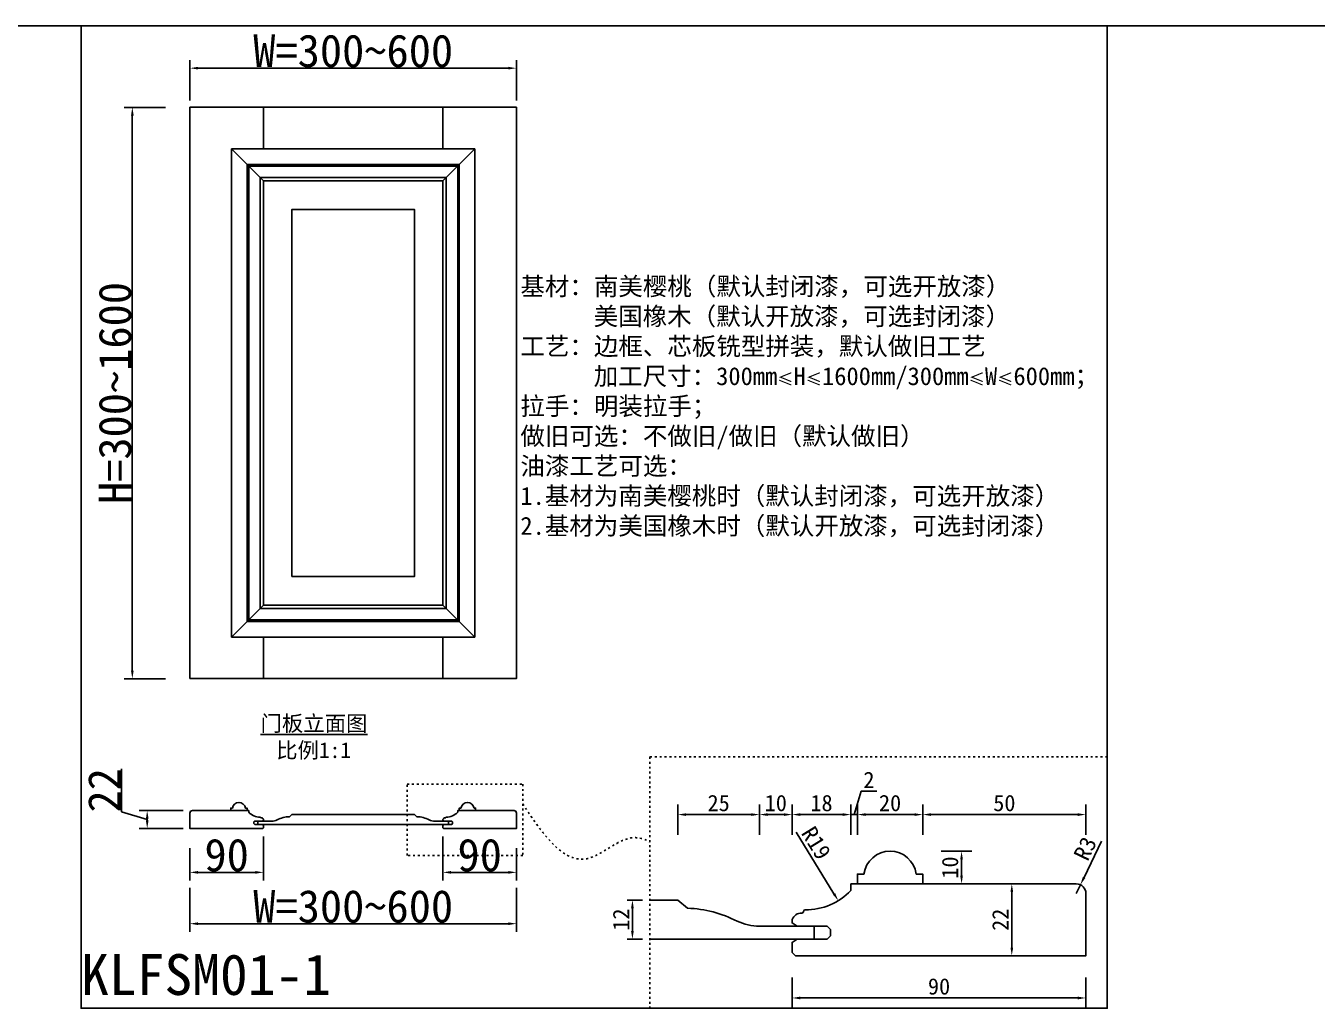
# Model space of a CAD drawing. Header units: millimetres. Extents: x 85186 to 129000, y -77269 to -36327.
# Drawn here: x 88384 to 89966, y -54968 to -53764 of the extents above; entities that cross this region are included whole.
import ezdxf

# ---------------------------------------------------------------- set-up
doc = ezdxf.new("R2010")
doc.units = ezdxf.units.MM
doc.linetypes.add('100', pattern=[30, 12, -18])
doc.layers.add('粗实线', color=7, linetype='Continuous')
doc.styles.add('KLF-1_宋体', font='SimSun.ttf')
doc.styles.get("Standard").update_dxf_attribs({"font": 'SimSun.ttf'})
doc.styles.add('ZB_宋体', font='SimSun.ttf')
doc.dimstyles.new('ZB16-1.0+4倍大样', dxfattribs={"dimscale": 10, "dimtxt": 2, "dimasz": 1, "dimexe": 1.25, "dimexo": 0.625, "dimgap": 0.4, "dimtad": 1, "dimdec": 1, "dimlfac": 0.25, "dimtxsty": 'Standard', "dimcen": 2.5, "dimclrd": 144, "dimclre": 144, "dimclrt": 4, "dimadec": 0, "dimazin": 0, "dimtfac": 1, "dimtdec": 1, "dimtmove": 1, "dimatfit": 3, "dimfxlon": 1, "dimarcsym": 0})
doc.dimstyles.new('客来福标注小', dxfattribs={"dimscale": 20, "dimtxt": 2, "dimasz": 0.5, "dimexe": 0.5, "dimexo": 0, "dimgap": 0.05, "dimtad": 1, "dimdec": 0, "dimzin": 0, "dimdsep": 46, "dimtxsty": 'Standard', "dimcen": 0, "dimclrd": 256, "dimclre": 256, "dimclrt": 256, "dimadec": 0, "dimazin": 0, "dimtfac": 1, "dimtdec": 0, "dimtofl": 0, "dimtmove": 1, "dimatfit": 3, "dimfxl": 2.2, "dimfxlon": 1, "dimtolj": 1, "dimtzin": 0, "dimarcsym": 0})

# ---------------------------------------------------------------- blocks, each defined once
blk = doc.blocks.new('*D2469')
at = {"lineweight": -2, "transparency": 16777216}
for p, q in [((88554.9, -53864.4), (88504.2, -53864.4)), ((88514.2, -54554.4), (88514.2, -53874.4)), ((88554.9, -54564.4), (88504.2, -54564.4))]:
    blk.add_line(p, q, dxfattribs=at)
at = {"transparency": 16777216}
for points in [[(88512.6, -53874.4), (88515.9, -53874.4), (88514.2, -53864.4)], [(88512.6, -54554.4), (88515.9, -54554.4), (88514.2, -54564.4)]]:
    blk.add_solid(points, dxfattribs=at)
at = {"layer": 'Defpoints', "color": 0, "transparency": 16777216}
for p in [(88514.2, -53864.4), (88554.9, -53864.4), (88554.9, -54564.4)]:
    blk.add_point(p, dxfattribs=at)
at = {"transparency": 16777216, "insert": (88493.2, -54214.4), "char_height": 40, "attachment_point": 5, "rotation": 90, "style": 'KLF-1_宋体'}
blk.add_mtext('\\A1;H=300~1600', dxfattribs=at)
blk = doc.blocks.new('*D2470')
at = {"lineweight": -2, "transparency": 16777216}
for p, q in [((88584.8, -54820.6), (88584.8, -54874.6)), ((88984.8, -54820.6), (88984.8, -54874.6)), ((88594.8, -54864.6), (88974.8, -54864.6))]:
    blk.add_line(p, q, dxfattribs=at)
at = {"transparency": 16777216}
for points in [[(88594.8, -54862.9), (88594.8, -54866.3), (88584.8, -54864.6)], [(88974.8, -54862.9), (88974.8, -54866.3), (88984.8, -54864.6)]]:
    blk.add_solid(points, dxfattribs=at)
at = {"layer": 'Defpoints', "color": 0, "transparency": 16777216}
for p in [(88584.8, -54796.6), (88984.8, -54796.6), (88984.8, -54864.6)]:
    blk.add_point(p, dxfattribs=at)
at = {"transparency": 16777216, "insert": (88784.8, -54843.6), "char_height": 40, "attachment_point": 5, "style": 'KLF-1_宋体'}
blk.add_mtext('\\A1;W=300~600', dxfattribs=at)
blk = doc.blocks.new('*D2471')
at = {"lineweight": -2, "transparency": 16777216}
for p, q in [((88894.8, -54757.7), (88894.8, -54811.7)), ((88984.8, -54772), (88984.8, -54811.7)), ((88974.8, -54801.7), (88904.8, -54801.7))]:
    blk.add_line(p, q, dxfattribs=at)
at = {"transparency": 16777216}
for points in [[(88904.8, -54800), (88904.8, -54803.4), (88894.8, -54801.7)], [(88974.8, -54800), (88974.8, -54803.4), (88984.8, -54801.7)]]:
    blk.add_solid(points, dxfattribs=at)
at = {"layer": 'Defpoints', "color": 0, "transparency": 16777216}
for p in [(88894.8, -54744), (88984.8, -54772), (88894.8, -54801.7)]:
    blk.add_point(p, dxfattribs=at)
at = {"transparency": 16777216, "insert": (88939.8, -54780.7), "char_height": 40, "attachment_point": 5, "style": 'KLF-1_宋体'}
blk.add_mtext('\\A1;90', dxfattribs=at)
blk = doc.blocks.new('*D2472')
at = {"lineweight": -2, "transparency": 16777216}
for p, q in [((88674.8, -54757.7), (88674.8, -54811.7)), ((88584.8, -54772), (88584.8, -54811.7)), ((88664.8, -54801.7), (88594.8, -54801.7))]:
    blk.add_line(p, q, dxfattribs=at)
at = {"transparency": 16777216}
for points in [[(88594.8, -54800), (88594.8, -54803.4), (88584.8, -54801.7)], [(88664.8, -54800), (88664.8, -54803.4), (88674.8, -54801.7)]]:
    blk.add_solid(points, dxfattribs=at)
at = {"layer": 'Defpoints', "color": 0, "transparency": 16777216}
for p in [(88674.8, -54745.5), (88584.8, -54772), (88584.8, -54801.7)]:
    blk.add_point(p, dxfattribs=at)
at = {"transparency": 16777216, "insert": (88629.8, -54780.7), "char_height": 40, "attachment_point": 5, "style": 'KLF-1_宋体'}
blk.add_mtext('\\A1;90', dxfattribs=at)
blk = doc.blocks.new('*D2473')
at = {"color": 144, "lineweight": -2, "transparency": 16777216}
for p, q in [((89482.5, -54755.9), (89482.5, -54718.4)), ((89682.5, -54755.9), (89682.5, -54718.4)), ((89672.5, -54730.9), (89492.5, -54730.9))]:
    blk.add_line(p, q, dxfattribs=at)
at = {"color": 144, "transparency": 16777216}
for points in [[(89492.5, -54729.3), (89492.5, -54732.6), (89482.5, -54730.9)], [(89672.5, -54729.3), (89672.5, -54732.6), (89682.5, -54730.9)]]:
    blk.add_solid(points, dxfattribs=at)
at = {"layer": 'Defpoints', "color": 0, "transparency": 16777216}
for p in [(89482.5, -54730.9), (89482.5, -54815.8), (89682.5, -54827.8)]:
    blk.add_point(p, dxfattribs=at)
at = {"color": 4, "transparency": 16777216, "insert": (89582.5, -54716.9), "char_height": 20, "attachment_point": 5}
blk.add_mtext('50', dxfattribs=at)
blk = doc.blocks.new('*D2474')
at = {"color": 144, "lineweight": -2, "transparency": 16777216}
for p, q in [((89402.5, -54755.9), (89402.5, -54718.4)), ((89482.5, -54755.9), (89482.5, -54718.4)), ((89472.5, -54730.9), (89412.5, -54730.9))]:
    blk.add_line(p, q, dxfattribs=at)
at = {"color": 144, "transparency": 16777216}
for points in [[(89412.5, -54729.3), (89412.5, -54732.6), (89402.5, -54730.9)], [(89472.5, -54729.3), (89472.5, -54732.6), (89482.5, -54730.9)]]:
    blk.add_solid(points, dxfattribs=at)
at = {"layer": 'Defpoints', "color": 0, "transparency": 16777216}
for p in [(89402.5, -54730.9), (89402.5, -54809.8), (89482.5, -54815.8)]:
    blk.add_point(p, dxfattribs=at)
at = {"color": 4, "transparency": 16777216, "insert": (89442.5, -54716.9), "char_height": 20, "attachment_point": 5}
blk.add_mtext('20', dxfattribs=at)
blk = doc.blocks.new('*D2475')
at = {"color": 144, "lineweight": -2, "transparency": 16777216}
for p, q in [((89398.5, -54730.9), (89407.1, -54702.4)), ((89407.1, -54702.4), (89426.1, -54702.4)), ((89394.5, -54755.9), (89394.5, -54718.4)), ((89402.5, -54755.9), (89402.5, -54718.4)), ((89384.5, -54730.9), (89374.5, -54730.9)), ((89402.5, -54730.9), (89394.5, -54730.9)), ((89402.5, -54730.9), (89394.5, -54730.9)), ((89412.5, -54730.9), (89422.5, -54730.9))]:
    blk.add_line(p, q, dxfattribs=at)
at = {"color": 144, "transparency": 16777216}
for points in [[(89384.5, -54729.3), (89384.5, -54732.6), (89394.5, -54730.9)], [(89412.5, -54729.3), (89412.5, -54732.6), (89402.5, -54730.9)]]:
    blk.add_solid(points, dxfattribs=at)
at = {"layer": 'Defpoints', "color": 0, "transparency": 16777216}
for p in [(89394.5, -54730.9), (89402.5, -54809.8), (89394.5, -54815.8)]:
    blk.add_point(p, dxfattribs=at)
at = {"color": 4, "transparency": 16777216, "insert": (89416.6, -54688.4), "char_height": 20, "attachment_point": 5}
blk.add_mtext('2', dxfattribs=at)
blk = doc.blocks.new('*D2476')
at = {"color": 144, "lineweight": -2, "transparency": 16777216}
for p, q in [((89322.5, -54755.9), (89322.5, -54718.4)), ((89394.5, -54755.9), (89394.5, -54718.4)), ((89384.5, -54730.9), (89332.5, -54730.9))]:
    blk.add_line(p, q, dxfattribs=at)
at = {"color": 144, "transparency": 16777216}
for points in [[(89332.5, -54729.3), (89332.5, -54732.6), (89322.5, -54730.9)], [(89384.5, -54729.3), (89384.5, -54732.6), (89394.5, -54730.9)]]:
    blk.add_solid(points, dxfattribs=at)
at = {"layer": 'Defpoints', "color": 0, "transparency": 16777216}
for p in [(89322.5, -54730.9), (89394.5, -54815.8), (89322.5, -54861.7)]:
    blk.add_point(p, dxfattribs=at)
at = {"color": 4, "transparency": 16777216, "insert": (89358.5, -54716.9), "char_height": 20, "attachment_point": 5}
blk.add_mtext('18', dxfattribs=at)
blk = doc.blocks.new('*D2477')
at = {"color": 144, "lineweight": -2, "transparency": 16777216}
for p, q in [((89282.5, -54755.9), (89282.5, -54718.4)), ((89322.5, -54755.9), (89322.5, -54718.4)), ((89312.5, -54730.9), (89292.5, -54730.9))]:
    blk.add_line(p, q, dxfattribs=at)
at = {"color": 144, "transparency": 16777216}
for points in [[(89292.5, -54729.3), (89292.5, -54732.6), (89282.5, -54730.9)], [(89312.5, -54729.3), (89312.5, -54732.6), (89322.5, -54730.9)]]:
    blk.add_solid(points, dxfattribs=at)
at = {"layer": 'Defpoints', "color": 0, "transparency": 16777216}
for p in [(89282.5, -54730.9), (89322.5, -54861.7), (89282.5, -54867.6)]:
    blk.add_point(p, dxfattribs=at)
at = {"color": 4, "transparency": 16777216, "insert": (89302.5, -54716.9), "char_height": 20, "attachment_point": 5}
blk.add_mtext('10', dxfattribs=at)
blk = doc.blocks.new('*D2478')
at = {"color": 144, "lineweight": -2, "transparency": 16777216}
for p, q in [((89182.5, -54755.9), (89182.5, -54718.4)), ((89282.5, -54755.9), (89282.5, -54718.4)), ((89272.5, -54730.9), (89192.5, -54730.9))]:
    blk.add_line(p, q, dxfattribs=at)
at = {"color": 144, "transparency": 16777216}
for points in [[(89192.5, -54729.3), (89192.5, -54732.6), (89182.5, -54730.9)], [(89272.5, -54729.3), (89272.5, -54732.6), (89282.5, -54730.9)]]:
    blk.add_solid(points, dxfattribs=at)
at = {"layer": 'Defpoints', "color": 0, "transparency": 16777216}
for p in [(89182.5, -54730.9), (89182.5, -54835.6), (89282.5, -54867.6)]:
    blk.add_point(p, dxfattribs=at)
at = {"color": 4, "transparency": 16777216, "insert": (89232.5, -54716.9), "char_height": 20, "attachment_point": 5}
blk.add_mtext('25', dxfattribs=at)
blk = doc.blocks.new('*D2479')
at = {"color": 144, "lineweight": -2, "transparency": 16777216}
for p, q in [((89322.5, -54930.6), (89322.5, -54968.1)), ((89682.5, -54930.6), (89682.5, -54968.1)), ((89332.5, -54955.6), (89672.5, -54955.6))]:
    blk.add_line(p, q, dxfattribs=at)
at = {"color": 144, "transparency": 16777216}
for points in [[(89332.5, -54954), (89332.5, -54957.3), (89322.5, -54955.6)], [(89672.5, -54954), (89672.5, -54957.3), (89682.5, -54955.6)]]:
    blk.add_solid(points, dxfattribs=at)
at = {"layer": 'Defpoints', "color": 0, "transparency": 16777216}
for p in [(89322.5, -54893.7), (89682.5, -54903.8), (89682.5, -54955.6)]:
    blk.add_point(p, dxfattribs=at)
at = {"color": 4, "transparency": 16777216, "insert": (89502.5, -54941.6), "char_height": 20, "attachment_point": 5}
blk.add_mtext('90', dxfattribs=at)
blk = doc.blocks.new('*D2480')
at = {"color": 144, "lineweight": -2, "transparency": 16777216}
for p, q in [((89505.1, -54775.8), (89542.6, -54775.8)), ((89530.1, -54805.8), (89530.1, -54785.8)), ((89505.1, -54815.8), (89542.6, -54815.8))]:
    blk.add_line(p, q, dxfattribs=at)
at = {"color": 144, "transparency": 16777216}
for points in [[(89528.4, -54785.8), (89531.7, -54785.8), (89530.1, -54775.8)], [(89528.4, -54805.8), (89531.7, -54805.8), (89530.1, -54815.8)]]:
    blk.add_solid(points, dxfattribs=at)
at = {"layer": 'Defpoints', "color": 0, "transparency": 16777216}
for p in [(89442.5, -54775.8), (89530.1, -54775.8), (89438.5, -54815.8)]:
    blk.add_point(p, dxfattribs=at)
at = {"color": 4, "transparency": 16777216, "insert": (89516.1, -54795.8), "char_height": 20, "attachment_point": 5, "rotation": 90}
blk.add_mtext('10', dxfattribs=at)
blk = doc.blocks.new('*D2481')
at = {"lineweight": -2, "transparency": 16777216}
for p, q in [((88500.9, -54727.6), (88500.9, -54674.9)), ((88532.4, -54737), (88500.9, -54727.6)), ((88576.4, -54726), (88522.4, -54726)), ((88532.4, -54738), (88532.4, -54736)), ((88576.4, -54748), (88522.4, -54748))]:
    blk.add_line(p, q, dxfattribs=at)
at = {"transparency": 16777216}
for points in [[(88530.8, -54736), (88534.1, -54736), (88532.4, -54726)], [(88530.8, -54738), (88534.1, -54738), (88532.4, -54748)]]:
    blk.add_solid(points, dxfattribs=at)
at = {"layer": 'Defpoints', "color": 0, "transparency": 16777216}
for p in [(88532.4, -54726), (88615.2, -54726), (88615.2, -54748)]:
    blk.add_point(p, dxfattribs=at)
at = {"transparency": 16777216, "insert": (88479.9, -54701.2), "char_height": 40, "attachment_point": 5, "rotation": 90, "style": 'KLF-1_宋体'}
blk.add_mtext('\\A1;22', dxfattribs=at)
blk = doc.blocks.new('*D2482')
at = {"color": 144, "lineweight": -2, "transparency": 16777216}
for p, q in [((89568.1, -54815.8), (89604.1, -54815.8)), ((89591.6, -54893.8), (89591.6, -54825.8)), ((89568.1, -54903.8), (89604.1, -54903.8))]:
    blk.add_line(p, q, dxfattribs=at)
at = {"color": 144, "transparency": 16777216}
for points in [[(89590, -54825.8), (89593.3, -54825.8), (89591.6, -54815.8)], [(89590, -54893.8), (89593.3, -54893.8), (89591.6, -54903.8)]]:
    blk.add_solid(points, dxfattribs=at)
at = {"layer": 'Defpoints', "color": 0, "transparency": 16777216}
for p in [(89561.9, -54815.8), (89591.6, -54815.8), (89561.9, -54903.8)]:
    blk.add_point(p, dxfattribs=at)
at = {"color": 4, "transparency": 16777216, "insert": (89577.6, -54859.8), "char_height": 20, "attachment_point": 5, "rotation": 90}
blk.add_mtext('22', dxfattribs=at)
blk = doc.blocks.new('*D2483')
at = {"color": 144, "lineweight": -2, "transparency": 16777216}
for p, q in [((89701.5, -54763.4), (89680.1, -54808)), ((89670.5, -54827.8), (89675.7, -54817))]:
    blk.add_line(p, q, dxfattribs=at)
at = {"color": 144, "transparency": 16777216}
blk.add_solid([(89678.6, -54807.2), (89681.6, -54808.7), (89675.7, -54817)], dxfattribs=at)
at = {"layer": 'Defpoints', "color": 0, "transparency": 16777216}
for p in [(89670.5, -54827.8), (89675.7, -54817)]:
    blk.add_point(p, dxfattribs=at)
at = {"color": 4, "transparency": 16777216, "insert": (89681.6, -54772.6), "char_height": 20, "attachment_point": 5, "rotation": 64.2659}
blk.add_mtext('R3', dxfattribs=at)
blk = doc.blocks.new('*D2484')
at = {"color": 144, "lineweight": -2, "transparency": 16777216}
for p, q in [((89120.4, -54835.6), (89139.4, -54835.6)), ((89126.9, -54845.6), (89126.9, -54873.6)), ((89120.4, -54883.6), (89139.4, -54883.6))]:
    blk.add_line(p, q, dxfattribs=at)
at = {"color": 144, "transparency": 16777216}
for points in [[(89125.2, -54845.6), (89128.5, -54845.6), (89126.9, -54835.6)], [(89125.2, -54873.6), (89128.5, -54873.6), (89126.9, -54883.6)]]:
    blk.add_solid(points, dxfattribs=at)
at = {"layer": 'Defpoints', "color": 0, "transparency": 16777216}
for p in [(89114.2, -54835.6), (89114.2, -54883.6), (89126.9, -54883.6)]:
    blk.add_point(p, dxfattribs=at)
at = {"color": 4, "transparency": 16777216, "insert": (89112.9, -54859.6), "char_height": 20, "attachment_point": 5, "rotation": 90}
blk.add_mtext('12', dxfattribs=at)
blk = doc.blocks.new('*D2490')
at = {"lineweight": -2, "transparency": 16777216}
for p, q in [((88584.8, -53855.8), (88584.8, -53806.4)), ((88594.8, -53816.4), (88974.8, -53816.4)), ((88984.8, -53855.8), (88984.8, -53806.4))]:
    blk.add_line(p, q, dxfattribs=at)
at = {"transparency": 16777216}
for points in [[(88594.8, -53814.7), (88594.8, -53818), (88584.8, -53816.4)], [(88974.8, -53814.7), (88974.8, -53818), (88984.8, -53816.4)]]:
    blk.add_solid(points, dxfattribs=at)
at = {"layer": 'Defpoints', "color": 0, "transparency": 16777216}
for p in [(88984.8, -53816.4), (88584.8, -53855.8), (88984.8, -53855.8)]:
    blk.add_point(p, dxfattribs=at)
at = {"transparency": 16777216, "insert": (88784.8, -53795.4), "char_height": 40, "attachment_point": 5, "style": 'KLF-1_宋体'}
blk.add_mtext('\\A1;W=300~600', dxfattribs=at)
blk = doc.blocks.new('*D2558')
at = {"color": 144, "lineweight": -2, "transparency": 16777216}
blk.add_line((89327.3, -54752.6), (89373.8, -54827.9), dxfattribs=at)
at = {"color": 144, "transparency": 16777216}
blk.add_solid([(89375.2, -54827.1), (89372.4, -54828.8), (89379.1, -54836.4)], dxfattribs=at)
at = {"layer": 'Defpoints', "color": 0, "transparency": 16777216}
for p in [(89339.8, -54772.7), (89379.1, -54836.4)]:
    blk.add_point(p, dxfattribs=at)
at = {"color": 4, "transparency": 16777216, "insert": (89352, -54765.8), "char_height": 20, "attachment_point": 5, "rotation": 301.665}
blk.add_mtext('R19', dxfattribs=at)

msp = doc.modelspace()

# ---------------------------------------------------------------- linework, layer by layer
for p, q in [((85318.615, -53764.496), (128999.726, -53764.496)), ((89708.65, -53764.496), (88451.526, -53764.496)), ((88451.526, -53764.496), (89708.65, -53764.496)), ((88997.311, -53764.496), (88666.152, -53764.496)), ((89135.42, -53764.496), (88997.311, -53764.496)), ((88997.311, -53764.496), (89474.449, -53764.496)), ((89474.449, -53764.496), (89135.42, -53764.496)), ((89708.65, -53764.496), (89474.449, -53764.496)), ((89708.65, -53764.496), (89474.449, -53764.496)), ((88674.802, -53915.355), (88674.802, -53864.355)), ((88894.802, -53915.355), (88894.802, -53864.355)), ((88674.802, -54564.355), (88674.802, -54513.355)), ((88894.802, -54564.355), (88894.802, -54513.355)), ((88451.526, -54968.119), (89708.65, -54968.119))]:
    msp.add_line(p, q)
at = {"color": 0}
msp.add_line((88451.526, -54968.119), (88451.526, -53764.496), dxfattribs=at)
at = {"color": 3}
for q in [(88451.526, -53764.496), (89708.65, -54968.119)]:
    msp.add_line((89708.65, -53764.496), q, dxfattribs=at)
at = {"color": 0}
msp.add_lwpolyline([(88451.526, -53764.496), (89708.65, -53764.496), (89708.65, -54968.119), (88451.526, -54968.119)], close=True, dxfattribs=at)
for points in [[(88584.802, -54564.355), (88984.802, -54564.355), (88984.802, -53864.355), (88584.802, -53864.355)], [(88635.802, -54513.355), (88933.802, -54513.355), (88933.802, -53915.355), (88635.802, -53915.355)], [(88654.802, -54494.355), (88914.802, -54494.355), (88914.802, -53934.355), (88654.802, -53934.355)], [(88674.802, -54474.355), (88894.802, -54474.355), (88894.802, -53954.355), (88674.802, -53954.355)], [(88709.802, -54439.355), (88859.802, -54439.355), (88859.802, -53989.355), (88709.802, -53989.355)]]:
    msp.add_lwpolyline(points, close=True)
for points in [[(88674.802, -53954.355), (88635.802, -53915.355)], [(88894.802, -53954.355), (88933.802, -53915.355)], [(88674.802, -54474.355), (88635.802, -54513.355)], [(88933.802, -54513.355), (88894.802, -54474.355)], [(88634.802, -54726.03), (88656.802, -54726.03)], [(88934.802, -54726.03), (88912.802, -54726.03)]]:
    msp.add_lwpolyline(points)
at = {"color": 250}
for points in [[(88656.802, -54492.355), (88912.802, -54492.355), (88912.802, -53936.355), (88656.802, -53936.355)], [(88670.802, -54478.355), (88898.802, -54478.355), (88898.802, -53950.355), (88670.802, -53950.355)]]:
    msp.add_lwpolyline(points, close=True, dxfattribs=at)
at = {"color": 251, "linetype": '100', "ltscale": 0.2}
for points in [[(89708.65, -54660.258), (89148.115, -54660.258), (89148.115, -54968.119), (89708.65, -54968.119)], [(88850.831, -54693.608), (88992.459, -54693.608), (88992.459, -54780.973), (88850.831, -54780.973)]]:
    msp.add_lwpolyline(points, close=True, dxfattribs=at)
for points in [[(88636.802, -54723.03, -0.875), (88652.802, -54723.03), (88654.802, -54723.03), (88654.802, -54726.03), (88634.802, -54726.03), (88634.802, -54723.03)], [(88932.802, -54723.03, 0.875), (88916.802, -54723.03), (88914.802, -54723.03), (88914.802, -54726.03), (88934.802, -54726.03), (88934.802, -54723.03)]]:
    msp.add_lwpolyline(points, format="xyb", close=True)
for points in [[(88674.802, -54737.517), (88674.802, -54736.979, 0.32493585), (88671.802, -54734.979), (88671.802, -54734.979, -0.41421356), (88671.302, -54734.479), (88671.302, -54734.479, 0.41421356), (88670.802, -54733.979), (88670.802, -54733.979, -0.21232914), (88656.802, -54728.03), (88656.802, -54726.03), (88587.802, -54726.03, 0.41421356), (88584.802, -54729.03), (88584.802, -54748.03), (88673.802, -54748.03), (88674.802, -54747.03), (88674.802, -54743.979), (88673.302, -54742.979), (88664.102, -54742.979), (88663.102, -54741.979), (88663.102, -54739.979), (88664.102, -54738.979), (88673.302, -54738.979), (88674.802, -54737.979), (88674.802, -54737.055)], [(88668.102, -54738.979), (88683.209, -54738.979), (88668.102, -54738.979), (88668.102, -54742.979), (88901.502, -54742.979), (88901.502, -54738.979), (88884.802, -54738.979, -0.11079369), (88877.967, -54737.445, 0.10682062), (88862.804, -54733.479), (88859.802, -54730.979), (88709.802, -54730.979), (88706.8, -54733.479, 0.10682062), (88691.637, -54737.445, -0.11079369), (88684.802, -54738.979), (88668.102, -54738.979), (88677.002, -54738.979)], [(88894.802, -54737.517), (88894.802, -54736.979, -0.32493585), (88897.802, -54734.979), (88897.802, -54734.979, 0.41421356), (88898.302, -54734.479), (88898.302, -54734.479, -0.41421356), (88898.802, -54733.979), (88898.802, -54733.979, 0.21232914), (88912.802, -54728.03), (88912.802, -54726.03), (88981.802, -54726.03, -0.41421356), (88984.802, -54729.03), (88984.802, -54748.03), (88895.802, -54748.03), (88894.802, -54747.03), (88894.802, -54743.979), (88896.302, -54742.979), (88905.502, -54742.979), (88906.502, -54741.979), (88906.502, -54739.979), (88905.502, -54738.979), (88896.302, -54738.979), (88894.802, -54737.979), (88894.802, -54737.055)]]:
    msp.add_lwpolyline(points, format="xyb")
at = {"color": 2}
msp.add_lwpolyline([(89474.515, -54803.781, 0.875), (89410.515, -54803.781), (89402.515, -54803.781), (89402.515, -54815.781), (89482.515, -54815.781), (89482.515, -54803.781)], format="xyb", close=True, dxfattribs=at)
for points in [[(89322.515, -54861.73), (89322.515, -54859.577, -0.32493585), (89334.515, -54851.577), (89334.515, -54851.577, 0.41421356), (89336.515, -54849.577), (89336.515, -54849.577, -0.41421356), (89338.515, -54847.577), (89338.515, -54847.577, 0.21232914), (89394.515, -54823.781), (89394.515, -54815.781), (89670.515, -54815.781, -0.41421356), (89682.515, -54827.781), (89682.515, -54903.781), (89326.515, -54903.781), (89322.515, -54899.781), (89322.515, -54887.577), (89328.515, -54883.577), (89365.315, -54883.577), (89369.315, -54879.577), (89369.315, -54871.577), (89365.315, -54867.577), (89328.515, -54867.577), (89322.515, -54863.577), (89322.515, -54859.883)], [(89148.115, -54835.579), (89182.515, -54835.579), (89194.524, -54845.579, -0.10682062), (89255.176, -54861.444, 0.11079369), (89282.516, -54867.577), (89349.315, -54867.577), (89313.715, -54867.577)]]:
    msp.add_lwpolyline(points, format="xyb", dxfattribs=at)
for points in [[(89482.515, -54815.781), (89394.515, -54815.781)], [(89349.315, -54867.577), (89288.888, -54867.577), (89349.315, -54867.577), (89349.315, -54883.577), (89148.115, -54883.577)]]:
    msp.add_lwpolyline(points, dxfattribs=at)
at = {"color": 251, "linetype": '100', "ltscale": 0.2}
msp.add_open_spline([(88992.459, -54717.914), (89017.407, -54755.007), (89056.669, -54813.383), (89116.229, -54753.709), (89141.028, -54760.474), (89148.115, -54764.151)], degree=3, knots=[0, 0, 0, 0, 104.12393614, 163.86704004, 188.21827368, 188.21827368, 188.21827368, 188.21827368], dxfattribs=at)

# ---------------------------------------------------------------- texts
at = {"lineweight": 25, "attachment_point": 1}
for s, insert, char_height, width, style in [('基材：南美樱桃（默认封闭漆，可选开放漆）\\P      美国橡木（默认开放漆，可选封闭漆）\\P工艺：边框、芯板铣型拼装，默认做旧工艺\\P      加工尺寸：300mm{\\H0.6667x;≤}H{\\H0.6667x;≤}1600mm/300mm{\\H0.6667x;≤\\H1.5x;W\\H0.6667x;≤\\H1.5x;600mm}；\\P拉手：明装拉手；\\P做旧可选：不做旧/做旧（默认做旧）\\P油漆工艺可选：\\P1.基材为南美樱桃时（默认封闭漆，可选开放漆）\\P2.基材为美国橡木时（默认开放漆，可选封闭漆）', (88989.618, -54072.707), 22, 722.3022, 'ZB_宋体'), ('KLFSM01-1', (88451.526, -54901.918), 50, 6766.6201, 'KLF-1_宋体')]:
    msp.add_mtext(s, dxfattribs=dict(at, insert=insert, char_height=char_height, width=width, style=style))
at = {"layer": '粗实线', "char_height": 19.2, "attachment_point": 1}
for s, insert, width in [('{\\L门板立面图}', (88671.274, -54609.575), 164.2076), ('比例1:1', (88690.432, -54642.411), 114.97935)]:
    msp.add_mtext(s, dxfattribs=dict(at, insert=insert, width=width))

# ---------------------------------------------------------------- dimensions: what is measured, and where the dimension line sits
at = {"color": 0}
dim = msp.add_linear_dim(base=(88984.802, -53816.381), p1=(88584.802, -53855.844), p2=(88984.802, -53855.844), text='W=300~600', dimstyle='客来福标注小', override={"dimtxsty": 'KLF-1_宋体'}, dxfattribs=at)
dim.commit()
dim.dimension.update_dxf_attribs({"geometry": '*D2490', "text_midpoint": (88784.802, -53795.381)})
dim = msp.add_linear_dim(base=(88514.236, -53864.355), p1=(88554.913, -54564.355), p2=(88554.913, -53864.355), angle=90, text='H=300~1600', dimstyle='客来福标注小', override={"dimtxsty": 'KLF-1_宋体'}, dxfattribs=at)
dim.commit()
dim.dimension.update_dxf_attribs({"geometry": '*D2469', "text_midpoint": (88493.236, -54214.355)})
dim = msp.add_linear_dim(base=(88532.429, -54726.03), p1=(88615.211, -54748.03), p2=(88615.211, -54726.03), angle=90, dimstyle='客来福标注小', override={"dimtxsty": 'KLF-1_宋体'}, dxfattribs=at)
dim.commit()
dim.dimension.update_dxf_attribs({"geometry": '*D2481', "text_midpoint": (88479.929, -54726.58)})
at = {"color": 2}
for base, p1, p2, angle, picture, middle in [((89394.515, -54730.938), (89402.515, -54809.781), (89394.515, -54815.781), 180, '*D2475', (89411.065, -54688.438)), ((89182.515, -54730.938), (89282.516, -54867.577), (89182.515, -54835.579), 180, '*D2478', (89232.515, -54716.938)), ((89322.515, -54730.938), (89394.515, -54815.781), (89322.515, -54861.73), 180, '*D2476', (89358.515, -54716.938)), ((89402.515, -54730.938), (89482.515, -54815.781), (89402.515, -54809.781), 180, '*D2474', (89442.515, -54716.938)), ((89482.515, -54730.938), (89682.515, -54827.781), (89482.515, -54815.781), 180, '*D2473', (89582.515, -54716.938)), ((89530.073, -54775.781), (89438.515, -54815.781), (89442.515, -54775.781), 90, '*D2480', (89516.073, -54795.781)), ((89591.631, -54815.781), (89561.852, -54903.781), (89561.852, -54815.781), 90, '*D2482', (89577.631, -54859.781)), ((89126.864, -54883.577), (89114.161, -54835.579), (89114.161, -54883.577), 90, '*D2484', (89112.864, -54859.578)), ((89682.515, -54955.619), (89322.515, -54893.679), (89682.515, -54903.781), 180, '*D2479', (89502.515, -54941.619))]:
    dim = msp.add_linear_dim(base=base, p1=p1, p2=p2, angle=angle, dimstyle='ZB16-1.0+4倍大样', dxfattribs=at)
    dim.commit()
    dim.dimension.update_dxf_attribs({"geometry": picture, "text_midpoint": middle})
dim = msp.add_linear_dim(base=(89282.516, -54730.938), p1=(89322.515, -54861.73), p2=(89282.516, -54867.577), angle=180, dimstyle='ZB16-1.0+4倍大样', dxfattribs=at)
dim.commit()
dim.dimension.update_dxf_attribs({"geometry": '*D2477', "text_midpoint": (89302.515, -54730.938), "dimtype": 160})
at = {"color": 0}
for base, p1, p2, picture, middle in [((88584.802, -54801.7), (88674.802, -54745.504), (88584.802, -54771.964), '*D2472', (88629.802, -54780.7)), ((88894.802, -54801.7), (88984.802, -54771.964), (88894.802, -54743.979), '*D2471', (88939.802, -54780.7))]:
    dim = msp.add_linear_dim(base=base, p1=p1, p2=p2, dimstyle='客来福标注小', override={"dimtxsty": 'KLF-1_宋体'}, dxfattribs=at)
    dim.commit()
    dim.dimension.update_dxf_attribs({"geometry": picture, "text_midpoint": middle})
at = {"color": 2}
dim = msp.add_radius_dim(center=(89339.76, -54772.716), mpoint=(89379.064, -54836.442), text='R19', dimstyle='ZB16-1.0+4倍大样', dxfattribs=at)
dim.commit()
dim.dimension.update_dxf_attribs({"geometry": '*D2558', "text_midpoint": (89340.043, -54773.174), "dimtype": 164})
dim = msp.add_radius_dim(center=(89670.515, -54827.781), mpoint=(89675.726, -54816.971), dimstyle='ZB16-1.0+4倍大样', dxfattribs=at)
dim.commit()
dim.dimension.update_dxf_attribs({"geometry": '*D2483', "text_midpoint": (89694.177, -54778.69), "dimtype": 164})
at = {"color": 0}
dim = msp.add_linear_dim(base=(88984.802, -54864.603), p1=(88584.802, -54796.569), p2=(88984.802, -54796.569), text='W=300~600', dimstyle='客来福标注小', override={"dimtxsty": 'KLF-1_宋体'}, dxfattribs=at)
dim.commit()
dim.dimension.update_dxf_attribs({"geometry": '*D2470', "text_midpoint": (88784.802, -54864.603), "dimtype": 160})

doc.saveas('drawing.dxf')
